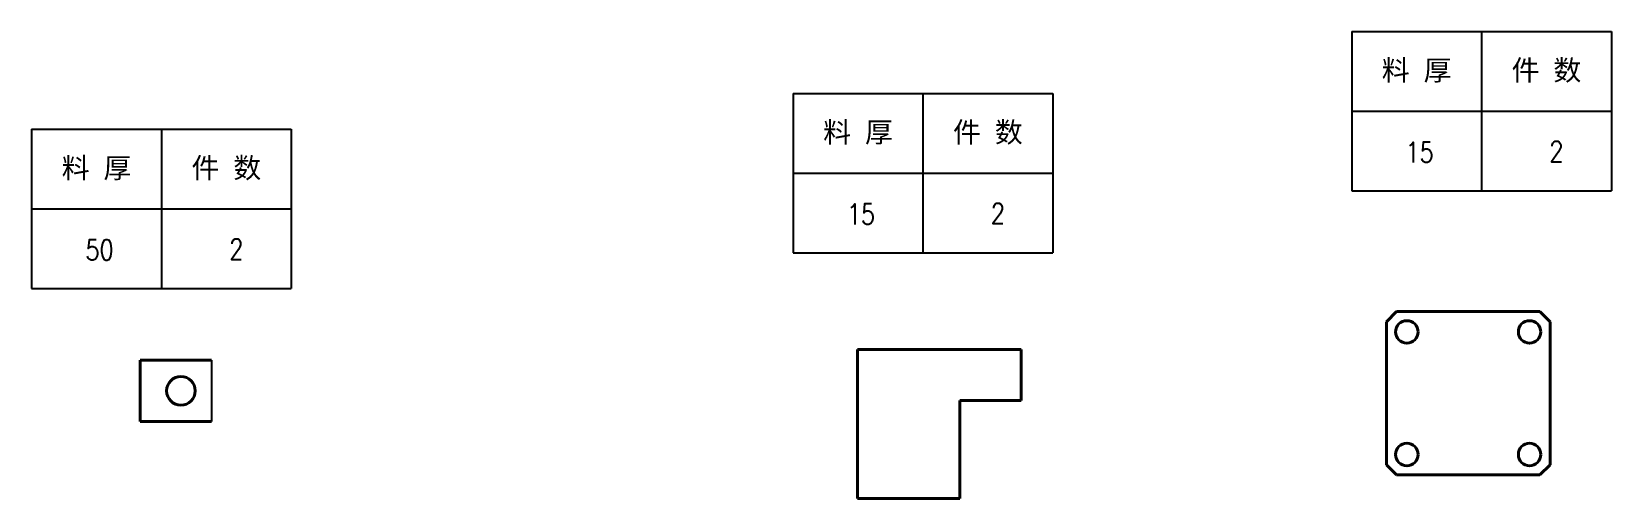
# Model space of a CAD drawing. Extents: x 6035 to 74113, y -26015 to -4546.
# Drawn here: x 6182 to 6955, y -4775 to -4546 of the extents above; entities that cross this region are included whole.
import ezdxf
from ezdxf.enums import TextEntityAlignment as Align

# ---------------------------------------------------------------- set-up
doc = ezdxf.new("R2010")
doc.units = 0
doc.layers.get('0').update_dxf_attribs({"linetype": 'CONTINUOUS'})
doc.layers.add('A3', color=7, linetype='CONTINUOUS')
doc.layers.add('AM_VIS', color=7, linetype='CONTINUOUS', lineweight=40)
doc.styles.add('DIM', font='txt.shx', dxfattribs={"width": 0.8, "bigfont": 'bigfont.shx'})
doc.styles.get("Standard").update_dxf_attribs({"font": 'txt.shx', "bigfont": 'bigfont.shx'})

# ---------------------------------------------------------------- blocks, each defined once
blk = doc.blocks.new('*T2700')
at = {"color": 0, "linetype": 'ByBlock', "lineweight": -2, "transparency": 16777216}
for p, q in [((0, 0), (127, 0)), ((0, 0), (0, -78)), ((63.5, 0), (63.5, -78)), ((127, 0), (127, -78)), ((0, -39), (127, -39)), ((0, -78), (127, -78))]:
    blk.add_line(p, q, dxfattribs=at)
at = {"color": 0, "transparency": 16777216, "char_height": 10, "width": 60.5, "attachment_point": 5}
for s, insert in [('{\\fSimSun|b0|i0|c134|p2;料 厚}', (31.75, -19.5)), ('{\\fSimSun|b0|i0|c134|p2;件 数}', (95.25, -19.5))]:
    blk.add_mtext(s, dxfattribs=dict(at, insert=insert))
blk = doc.blocks.new('拆图参数')
blk.add_blockref('*T2700', (-63.5, 78))
at = {"style": 'DIM', "width": 0.8}
blk.add_attdef('6', text='', height=10, dxfattribs=at).set_placement((-37.13, 18.91), align=Align.MIDDLE_LEFT)
blk.add_attdef('1', text='', height=10, dxfattribs=at).set_placement((36.65, 19.27), align=Align.MIDDLE_CENTER)

msp = doc.modelspace()

# ---------------------------------------------------------------- linework, layer by layer
at = {"layer": 'A3'}
msp.add_line((6270.215, -4707.313), (6270.215, -4737.313), dxfattribs=at)
at = {"layer": 'AM_VIS', "ltscale": 0.176777}
for p, q in [((6849.641, -4683.472), (6844.641, -4688.472)), ((6919.641, -4683.472), (6924.641, -4688.472)), ((6844.641, -4758.472), (6849.641, -4763.472)), ((6924.641, -4758.472), (6919.641, -4763.472))]:
    msp.add_line(p, q, dxfattribs=at)
at = {"layer": 'AM_VIS'}
for p, q in [((6844.641, -4688.472), (6844.641, -4758.472)), ((6849.641, -4683.472), (6919.641, -4683.472)), ((6924.641, -4758.472), (6924.641, -4688.472)), ((6586.047, -4702.014), (6666.047, -4702.014)), ((6586.047, -4775.014), (6586.047, -4702.014)), ((6666.047, -4727.014), (6666.047, -4702.014)), ((6235.215, -4707.313), (6270.215, -4707.313)), ((6235.215, -4737.313), (6235.215, -4707.313)), ((6636.047, -4775.014), (6636.047, -4727.014)), ((6666.047, -4727.014), (6636.047, -4727.014)), ((6235.215, -4737.313), (6270.215, -4737.313)), ((6919.641, -4763.472), (6849.641, -4763.472)), ((6636.047, -4775.014), (6586.047, -4775.014))]:
    msp.add_line(p, q, dxfattribs=at)
for centre, radius in [((6854.641, -4693.472), 5.5), ((6914.641, -4693.472), 5.5), ((6255.215, -4722.313), 7), ((6854.641, -4753.472), 5.5), ((6914.641, -4753.472), 5.5)]:
    msp.add_circle(centre, radius, dxfattribs=at)

# ---------------------------------------------------------------- block references
at = {"layer": 'A3'}
for p, values in [((6891.139, -4624.374), {'1': '2', '6': '15'}), ((6618.015, -4654.704), {'1': '2', '6': '15'}), ((6245.68, -4672.203), {'1': '2', '6': '50'})]:
    msp.add_blockref('拆图参数', p, dxfattribs=at).add_auto_attribs(values)

doc.saveas('drawing.dxf')
